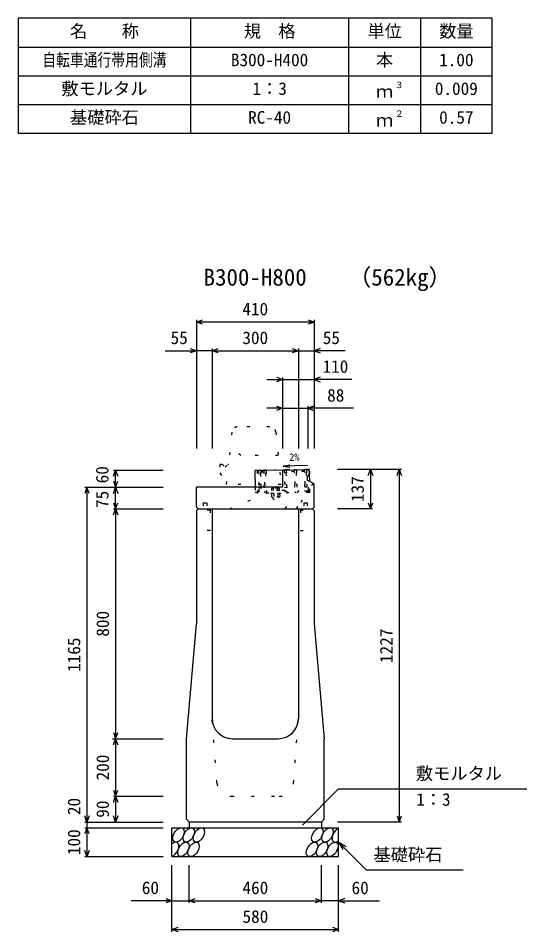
# Model space of a CAD drawing. Units: millimetres, scale not verified. Extents: x -12600 to 12600, y -5940 to 5940.
# Drawn here: x 1875 to 3645, y -530 to 2648 of the extents above; entities that cross this region are included whole.
import ezdxf
from ezdxf.enums import TextEntityAlignment as Align

# ---------------------------------------------------------------- set-up
doc = ezdxf.new("R2010")
doc.units = ezdxf.units.MM
doc.header["$LTSCALE"] = 40
doc.linetypes.add('DOTTED', pattern=[1.75, 0.25, -1.5])
for name, color, linetype, lineweight in [('0-0_DIM', 7, 'Continuous', 25), ('0-2_HATCH', 6, 'DOTTED', 25), ('0-3_HYO', 3, 'Continuous', 25), ('0-4_HYO2', 4, 'Continuous', 25), ('0-5_OUTLINE', 3, 'Continuous', 25), ('0-6_OUTLINE2', 4, 'DOTTED', 25), ('0-7_TXT', 7, 'Continuous', 25)]:
    doc.layers.add(name, color=color, linetype=linetype, lineweight=lineweight)
doc.styles.add('ＭＳ ゴシック', font='')
doc.styles.get('ＭＳ ゴシック').set_extended_font_data('MS Gothic')

msp = doc.modelspace()

# ---------------------------------------------------------------- linework, layer by layer
at = {"layer": '0-0_DIM'}
for p, q in [((2495, 1598.96), (2495, 1151.46)), ((2905, 1591.46), (2495, 1591.46)), ((2905, 1598.96), (2905, 1151.46)), ((2550, 1498.96), (2550, 1151.46)), ((2850, 1498.96), (2850, 1151.46)), ((2386.62, 1491.46), (2495, 1491.46)), ((2550, 1491.46), (2495, 1491.46)), ((2550, 1491.46), (2850, 1491.46)), ((2850, 1491.46), (2905, 1491.46)), ((3013.38, 1491.46), (2905, 1491.46)), ((2795, 1398.96), (2795, 1151.46)), ((2740, 1391.46), (2795, 1391.46)), ((2795, 1391.46), (2905, 1391.46)), ((3036.52, 1391.46), (2905, 1391.46)), ((2795, 1291.46), (2740, 1291.46)), ((2795, 1291.46), (2883, 1291.46)), ((2883, 1298.96), (2883, 1151.46)), ((3041.78, 1291.46), (2883, 1291.46)), ((2206.5, 1076.46), (2379, 1076.46)), ((2214, 1016.46), (2214, 1076.46)), ((3208.5, 1078.46), (2986, 1078.46)), ((3101, 1078.46), (3101, 941.46)), ((3201, 1078.46), (3201, -148.54)), ((2106.5, 1016.46), (2379, 1016.46)), ((2114, 1016.46), (2114, -148.54)), ((2214, 941.46), (2214, 1016.46)), ((2206.5, 941.46), (2379, 941.46)), ((3108.5, 941.46), (2986, 941.46)), ((2203.25, 141.46), (2375.75, 141.46)), ((2206.5, 141.46), (2379, 141.46)), ((2206.5, -58.54), (2379, -58.54)), ((2214, -58.54), (2214, -148.54)), ((2863.77, -159.35), (2990, -33.11)), ((2990, -33.11), (3644.81, -33.11)), ((2106.5, -148.54), (2379, -148.54)), ((2114, -148.54), (2114, -168.54)), ((3208.5, -148.54), (2986, -148.54)), ((2106.5, -168.54), (2379, -168.54)), ((2114, -168.54), (2114, -268.54)), ((2990, -218.54), (3085.76, -314.29)), ((2990, -218.54), (3015.98, -233.54)), ((2990, -218.54), (3005, -244.52)), ((2106.5, -268.54), (2379, -268.54)), ((2410, -529.9), (2410, -298.54)), ((2470, -429.9), (2470, -298.54)), ((2930, -429.9), (2930, -298.54)), ((2990, -529.9), (2990, -298.54)), ((3085.76, -314.29), (3423.31, -314.29)), ((2410, -422.4), (2268.21, -422.4)), ((2410, -422.4), (2470, -422.4)), ((2470, -422.4), (2930, -422.4)), ((2990, -422.4), (2930, -422.4)), ((2990, -422.4), (3131.79, -422.4)), ((2410, -522.4), (2990, -522.4))]:
    msp.add_line(p, q, dxfattribs=at)
for points in [[(2516.14, 1583.77), (2495, 1591.46), (2516.14, 1599.16)], [(2883.86, 1599.16), (2905, 1591.46), (2883.86, 1583.77)], [(2473.86, 1499.16), (2495, 1491.46), (2473.86, 1483.77)], [(2571.14, 1483.77), (2550, 1491.46), (2571.14, 1499.16)], [(2828.86, 1499.16), (2850, 1491.46), (2828.86, 1483.77)], [(2926.14, 1499.16), (2905, 1491.46), (2926.14, 1483.77)], [(2773.86, 1399.16), (2795, 1391.46), (2773.86, 1383.77)], [(2926.14, 1399.16), (2905, 1391.46), (2926.14, 1383.77)], [(2773.86, 1299.16), (2795, 1291.46), (2773.86, 1283.77)], [(2904.14, 1299.16), (2883, 1291.46), (2904.14, 1283.77)], [(2206.3, 1055.32), (2214, 1076.46), (2221.7, 1055.32)], [(3093.3, 1057.32), (3101, 1078.46), (3108.7, 1057.32)], [(3193.3, 1057.32), (3201, 1078.46), (3208.7, 1057.32)], [(2206.3, 1037.61), (2214, 1016.46), (2221.7, 1037.61)], [(2121.7, 995.32), (2114, 1016.46), (2106.3, 995.32)], [(2206.3, 995.32), (2214, 1016.46), (2221.7, 995.32)], [(2206.3, 962.61), (2214, 941.46), (2221.7, 962.61)], [(3093.3, 962.61), (3101, 941.46), (3108.7, 962.61)], [(2206.3, 920.32), (2214, 941.46), (2221.7, 920.32)], [(2214, 941.46), (2214, 141.46), (2214, -58.54)], [(2206.3, 162.61), (2214, 141.46), (2221.7, 162.61)], [(2206.3, 120.32), (2214, 141.46), (2221.7, 120.32)], [(2206.3, -37.39), (2214, -58.54), (2221.7, -37.39)], [(2206.3, -79.68), (2214, -58.54), (2221.7, -79.68)], [(2121.7, -127.39), (2114, -148.54), (2106.3, -127.39)], [(2221.7, -127.39), (2214, -148.54), (2206.3, -127.39)], [(3193.3, -127.39), (3201, -148.54), (3208.7, -127.39)], [(2121.7, -189.68), (2114, -168.54), (2106.3, -189.68)], [(2121.7, -247.39), (2114, -268.54), (2106.3, -247.39)], [(2388.86, -414.71), (2410, -422.4), (2388.86, -430.1)], [(2491.14, -430.1), (2470, -422.4), (2491.14, -414.71)], [(2908.86, -414.71), (2930, -422.4), (2908.86, -430.1)], [(3011.14, -414.71), (2990, -422.4), (3011.14, -430.1)], [(2431.14, -530.1), (2410, -522.4), (2431.14, -514.71)], [(2968.86, -514.71), (2990, -522.4), (2968.86, -530.1)]]:
    msp.add_lwpolyline(points, dxfattribs=at)
at = {"layer": '0-2_HATCH'}
for p, q in [((2709.24, 994.82), (2707.72, 1074.8)), ((2878.69, 1077.56), (2711.72, 1074.38)), ((2730.39, 1074.73), (2718.77, 1072.04)), ((2730.5, 1068.73), (2718.84, 1068.51)), ((2737.39, 1074.87), (2738.81, 999.88)), ((2888.68, 1078.25), (2795, 1076.46)), ((2801.04, 1076.08), (2802.47, 1001.09)), ((2836.37, 1076.75), (2808.15, 1070.21)), ((2836.48, 1070.75), (2808.15, 1070.21)), ((2871.69, 1077.42), (2843.48, 1070.89)), ((2871.81, 1071.43), (2843.48, 1070.89)), ((2885.54, 1007.17), (2884.18, 1078.16)), ((2889, 1061.56), (2888.68, 1078.25)), ((2713.15, 999.39), (2712.68, 1024.39)), ((2802.18, 1016.09), (2879.84, 1017.57)), ((2879.65, 1027.57), (2880.12, 1002.57)), ((2890.15, 1001.26), (2889.47, 1036.63)), ((2881.12, 1002.59), (2709.15, 999.31)), ((2887.21, 998.2), (2709.24, 994.82)), ((2712.87, 1014.39), (2738.53, 1014.88)), ((2802.38, 1005.59), (2738.73, 1004.38)), ((2754.46, 995.68), (2787.46, 996.31)), ((2757.37, 981.73), (2757.14, 994.23)), ((2760, 1014.14), (2757.54, 1012.22)), ((2757.7, 1004.72), (2757.54, 1012.22)), ((2783.94, 1005.26), (2757.7, 1004.72)), ((2757.94, 1012.57), (2760, 1014.14)), ((2781.25, 1014.58), (2760, 1014.14)), ((2763.94, 1004.85), (2763.79, 1012.35)), ((2764.06, 994.36), (2764.3, 981.86)), ((2777.69, 1005.13), (2777.54, 1012.63)), ((2777.92, 994.62), (2778.15, 982.13)), ((2783.37, 1013.09), (2781.25, 1014.58)), ((2783.94, 1005.26), (2783.79, 1012.76)), ((2784.84, 994.76), (2785.08, 982.26)), ((2787.46, 996.31), (2787.49, 994.81)), ((2839.13, 1001.79), (2839.22, 997.29)), ((2785.08, 982.26), (2757.37, 981.73))]:
    msp.add_line(p, q, dxfattribs=at)
at = {"layer": '0-2_HATCH', "linetype": 'Continuous'}
msp.add_line((2889.47, 1036.63), (2889, 1061.56), dxfattribs=at)
msp.add_lwpolyline([(2795, 1076.46), (2698.72, 1074.63), (2699.82, 1016.46)], dxfattribs=at)
at = {"layer": '0-2_HATCH'}
for points in [[(2712.68, 1024.39), (2714.18, 1024.41), (2713.41, 1064.41), (2711.91, 1064.38), (2711.72, 1074.38)], [(2717.22, 1074.48), (2716.71, 1075.17), (2713.71, 1075.12), (2713.22, 1074.41)], [(2718.72, 1074.51), (2718.91, 1064.51), (2717.41, 1064.48), (2718.18, 1024.49), (2719.67, 1024.52), (2719.87, 1014.52)], [(2731.53, 1014.74), (2731.34, 1024.74), (2732.84, 1024.77), (2732.08, 1064.76), (2730.58, 1064.73), (2730.39, 1074.73)], [(2735.89, 1074.84), (2735.37, 1075.53), (2732.37, 1075.47), (2731.89, 1074.76)], [(2737.58, 1064.87), (2736.08, 1064.84), (2736.84, 1024.85), (2738.34, 1024.87)], [(2771.21, 1075.51), (2770.7, 1076.2), (2767.7, 1076.14), (2767.21, 1075.43)], [(2801.99, 1026.09), (2803.49, 1026.12), (2802.73, 1066.11), (2801.23, 1066.08)], [(2806.54, 1076.18), (2806.03, 1076.87), (2803.03, 1076.82), (2802.54, 1076.11)], [(2808.04, 1076.21), (2808.23, 1066.21), (2806.73, 1066.18), (2807.49, 1026.19), (2808.99, 1026.22), (2809.18, 1016.22)], [(2837.51, 1016.76), (2837.32, 1026.76), (2838.82, 1026.79), (2838.06, 1066.78), (2836.56, 1066.75), (2836.37, 1076.75)], [(2841.87, 1076.86), (2841.35, 1077.55), (2838.35, 1077.49), (2837.87, 1076.78)], [(2843.37, 1076.88), (2843.56, 1066.89), (2842.06, 1066.86), (2842.82, 1026.86), (2844.32, 1026.89), (2844.51, 1016.9)], [(2872.84, 1017.43), (2872.65, 1027.43), (2874.15, 1027.46), (2873.39, 1067.45), (2871.89, 1067.43), (2871.69, 1077.42)], [(2877.19, 1077.53), (2876.68, 1078.22), (2873.68, 1078.16), (2873.19, 1077.45)], [(2878.69, 1077.56), (2878.88, 1067.56), (2877.38, 1067.53), (2878.15, 1027.54), (2879.65, 1027.57)], [(2699.82, 1016.46), (2700.15, 999.64), (2709.14, 999.81)], [(2787.49, 994.81), (2754.49, 994.18), (2754.46, 995.68)]]:
    msp.add_lwpolyline(points, dxfattribs=at)
for centre, radius, start, end in [((2760.73, 1009), 4.53, 47.57461, 134.78335), ((2771.04, 994.21), 19.53, 70.56972, 111.78823), ((2780.73, 1009.41), 4.53, 47.57461, 134.78335), ((2881.04, 1007.09), 4.5, 271.09113, 1.09113), ((2887.15, 1001.2), 3, 271.09113, 1.09113), ((2771.23, 981.99), 11, 181.09113, 1.09113)]:
    msp.add_arc(centre, radius, start, end, dxfattribs=at)
at = {"layer": '0-2_HATCH', "linetype": 'Continuous'}
for centre in [(2432.89, -193.54), (2468.37, -193.54), (2503.84, -193.54), (2916.05, -193.54), (2951.52, -193.54), (2449.77, -243.54), (2485.25, -243.54), (2897.45, -243.54), (2932.93, -243.54), (2968.41, -243.54)]:
    msp.add_ellipse(centre, major_axis=(14.54, 23.54), ratio=0.5792, dxfattribs=at)
for centre, start_param, end_param in [((2987, -193.54), 0.6666252, 4.1103269), ((2414.3, -243.54), 3.7419964, 7.318141)]:
    msp.add_ellipse(centre, major_axis=(14.54, 23.54), ratio=0.5792, start_param=start_param, end_param=end_param, dxfattribs=at)
at = {"layer": '0-3_HYO'}
for p, q in [((2475, 2648.36), (2475, 2248.36)), ((3025, 2648.36), (3025, 2248.36)), ((3275, 2648.36), (3275, 2248.36)), ((1875, 2548.36), (3525, 2548.36))]:
    msp.add_line(p, q, dxfattribs=at)
msp.add_lwpolyline([(1875, 2248.36), (3525, 2248.36), (3525, 2648.36), (1875, 2648.36)], close=True, dxfattribs=at)
at = {"layer": '0-4_HYO2'}
for p, q in [((1875, 2448.36), (3525, 2448.36)), ((1875, 2348.36), (3525, 2348.36))]:
    msp.add_line(p, q, dxfattribs=at)
at = {"layer": '0-5_OUTLINE', "linetype": 'DOTTED'}
for p, q in [((2618.19, 1208.41), (2607, 1096.46)), ((2750.46, 1226.41), (2636.66, 1226.41)), ((2771.8, 1208.45), (2790, 1026.46)), ((2577, 1096.46), (2577, 1066.46)), ((2577, 1096.46), (2585, 1096.46)), ((2585, 1096.46), (2595, 1086.46)), ((2577, 1066.46), (2600, 1026.46)), ((2790, 1026.46), (2600, 1026.46))]:
    msp.add_line(p, q, dxfattribs=at)
at = {"layer": '0-5_OUTLINE'}
for p, q in [((2795, 1076.46), (2883, 1078.14)), ((2795, 1076.46), (2795, 1016.46)), ((2880, 1051.56), (2889, 1061.56)), ((2880, 1051.56), (2880, 1041.56)), ((2883, 1078.14), (2889, 1072.25)), ((2889, 1072.25), (2889, 1061.56)), ((2905, 1028.56), (2880, 1041.56)), ((2905, 947.46), (2905, 1028.56)), ((2495, 947.46), (2495, 1016.46)), ((2795, 1016.46), (2495, 1016.46)), ((2495, 947.46), (2501, 941.46)), ((2495, 935.46), (2501, 941.46)), ((2495, 935.46), (2495, 541.46)), ((2501, 941.46), (2899, 941.46)), ((2550, 941.46), (2550, 211.46)), ((2850, 941.46), (2850, 211.46)), ((2899, 941.46), (2905, 947.46)), ((2899, 941.46), (2905, 935.46)), ((2905, 935.46), (2905, 541.46)), ((2460, 141.46), (2495, 541.46)), ((2905, 541.46), (2940, 141.46)), ((2460, -138.54), (2460, 141.46)), ((2620, 141.46), (2780, 141.46)), ((2940, -138.54), (2940, 141.46)), ((2460, -138.54), (2470, -148.54)), ((2930, -148.54), (2470, -148.54)), ((2470, -148.54), (2470, -168.54)), ((2930, -148.54), (2940, -138.54)), ((2930, -148.54), (2930, -168.54)), ((2410, -168.54), (2990, -168.54)), ((2410, -268.54), (2410, -168.54)), ((2990, -268.54), (2990, -168.54)), ((2410, -268.54), (2990, -268.54))]:
    msp.add_line(p, q, dxfattribs=at)
at = {"layer": '0-5_OUTLINE', "linetype": 'DOTTED'}
msp.add_lwpolyline([(2595, 1086.46), (2605, 1096.46), (2607, 1096.46)], dxfattribs=at)
for centre, start, end in [((2638.1, 1206.46), 94.13229, 174.40835), ((2751.9, 1206.46), 4.08463, 93.6009)]:
    msp.add_arc(centre, 20, start, end, dxfattribs=at)
at = {"layer": '0-5_OUTLINE'}
for centre, start, end in [((2620, 211.46), 180, 270), ((2780, 211.46), 270, 0)]:
    msp.add_arc(centre, 70, start, end, dxfattribs=at)
at = {"layer": '0-6_OUTLINE2'}
for p, q in [((2600, 1026.46), (2607, 1096.46)), ((2803.79, 941.62), (2880, 1041.56)), ((2901.33, 1030.47), (2844.19, 941.62)), ((2609.88, 941.46), (2741.23, 995.42)), ((2842.8, 941.46), (2890.12, 1002.76)), ((2519, 961.96), (2531, 961.96)), ((2519, 961.96), (2519, 936.96)), ((2531, 961.96), (2531, 936.96)), ((2869, 961.96), (2881, 961.96)), ((2869, 961.96), (2869, 936.96)), ((2881, 961.96), (2881, 936.96)), ((2543, 936.96), (2496.5, 936.96)), ((2857, 936.96), (2903.5, 936.96)), ((2566.57, -12.23), (2550, 211.46)), ((2833.43, -12.23), (2850, 211.46)), ((2616.43, -58.54), (2783.57, -58.54))]:
    msp.add_line(p, q, dxfattribs=at)
for points in [[(2780, 1126.46), (2650, 1126.46), (2613, 1156.46)], [(2543, 936.96), (2543, 866.46), (2495, 866.46)], [(2857, 936.96), (2857, 866.46), (2905, 866.46)]]:
    msp.add_lwpolyline(points, dxfattribs=at)
for centre, start, end in [((2616.43, -8.54), 184.23639, 270), ((2783.57, -8.54), 270, 355.76361)]:
    msp.add_arc(centre, 50, start, end, dxfattribs=at)
at = {"layer": '0-7_TXT'}
msp.add_line((2796.72, 1090.4), (2820.44, 1086.72), dxfattribs=at)
msp.add_lwpolyline([(2881.28, 1092.14), (2796.72, 1090.4), (2820.27, 1095.05)], dxfattribs=at)

# ---------------------------------------------------------------- texts
at = {"layer": '0-0_DIM', "style": 'ＭＳ ゴシック'}
for s, p in [('410', (2655, 1601.46)), ('300', (2655, 1501.46)), ('55', (2405.16, 1501.46)), ('55', (2934.84, 1501.46)), ('110', (2934.02, 1401.46)), ('88', (2950.19, 1301.46)), ('敷モルタル', (3258.94, -14.38)), ('1：3', (3259.94, -105.07)), ('基礎砕石', (3111.32, -297.12)), ('60', (2305, -412.4)), ('460', (2655.53, -412.4)), ('60', (3035, -412.4)), ('580', (2655.53, -512.4))]:
    msp.add_text(s, height=43.99, dxfattribs=at).set_placement(p, align=Align.BOTTOM_LEFT)
for s, p in [('60', (2202.16, 1030.08)), ('137', (3091, 964.96)), ('75', (2202.16, 944.32)), ('800', (2204, 496.46)), ('1227', (3191, 404.96)), ('1165', (2104, 373.96)), ('200', (2204, -3.54)), ('20', (2104, -124.22)), ('90', (2204, -133.54)), ('100', (2104, -263.54))]:
    msp.add_text(s, height=43.99, rotation=90, dxfattribs=at).set_placement(p, align=Align.BOTTOM_LEFT)
at = {"layer": '0-7_TXT', "style": 'ＭＳ ゴシック'}
for s, height, p in [('名\u3000\u3000称', 43.99, (2055, 2568.36)), ('規\u3000格', 43.99, (2660, 2568.36)), ('単位', 43.99, (3090, 2568.36)), ('数量', 43.99, (3340, 2568.36)), ('B300-H400', 43.99, (2615, 2468.36)), ('本', 43.99, (3120, 2468.36)), ('1.00', 43.99, (3340, 2468.36)), ('敷モルタル', 43.99, (2025, 2368.36)), ('1：3', 43.99, (2690, 2368.36)), ('３', 21.99, (3185.54, 2398.73)), ('0.009', 43.99, (3325, 2368.36)), ('ｍ', 43.99, (3120, 2358.36)), ('基礎砕石', 43.99, (2055, 2268.36)), ('RC-40', 43.99, (2675, 2268.36)), ('２', 21.99, (3185.54, 2298.73)), ('0.57', 43.99, (3340, 2268.36)), ('ｍ', 43.99, (3120, 2258.36)), ('（562kg）', 58.65, (3023.7, 1700.44)), ('B300-H800', 58.65, (2520, 1700.44)), ('2%', 26.39, (2818.18, 1100.21))]:
    msp.add_text(s, height=height, dxfattribs=at).set_placement(p, align=Align.BOTTOM_LEFT)
at = {"layer": '0-7_TXT', "style": 'ＭＳ ゴシック', "width": 0.8}
msp.add_text('自転車通行帯用側溝', height=43.99, dxfattribs=at).set_placement((1959, 2468.36), align=Align.BOTTOM_LEFT)

doc.saveas('drawing.dxf')
